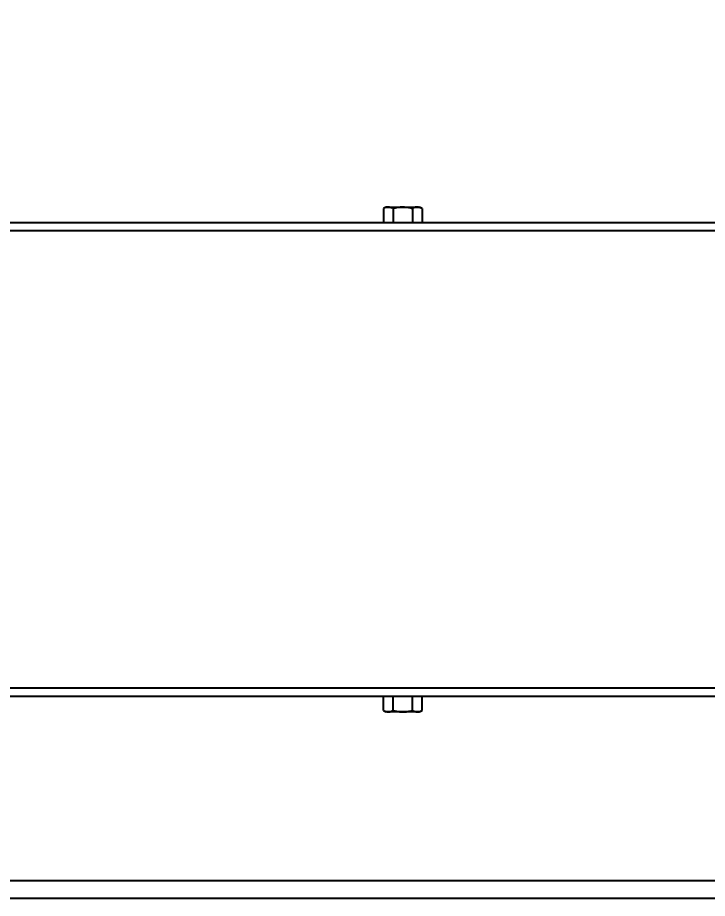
# Model space of a CAD drawing. Header units: millimetres. Extents: x 1293 to 41893, y 1011 to 26911.
# Drawn here: x 12596.8 to 12858.1, y 15250.5 to 15584.3 of the extents above; entities that cross this region are included whole.
import ezdxf

# ---------------------------------------------------------------- set-up
doc = ezdxf.new("R2010")
doc.units = ezdxf.units.MM
doc.header["$LTSCALE"] = 50
doc.layers.add('CAPA_1', color=7, linetype='Continuous')
doc.layers.add('STRUC', color=4, linetype='Continuous')
doc.styles.add('SLDTEXTSTYLE0', font='TXT', dxfattribs={"width": 0.75})
doc.dimstyles.new('SLDDIMSTYLE0', dxfattribs={"dimtxt": 100, "dimasz": 100, "dimexe": 0, "dimexo": 0.0625, "dimgap": 25, "dimtad": 2, "dimdec": 0, "dimlfac": 1.5, "dimrnd": 1e-09, "dimzin": 12, "dimdsep": 46, "dimtxsty": 'SLDTEXTSTYLE0', "dimsah": 1, "dimcen": 0.09, "dimadec": 0, "dimazin": 3, "dimtfac": 1, "dimtdec": 0, "dimtofl": 0, "dimtmove": 0, "dimatfit": 3, "dimfxl": 1, "dimfrac": 2, "dimtolj": 1, "dimtzin": 12, "dimarcsym": 0})

# ---------------------------------------------------------------- blocks, each defined once
blk = doc.blocks.new('_D_18')
at = {"layer": 'CAPA_1', "transparency": 16777216}
for p, q in [((6530.12, 15837.67), (6530.12, 16976.53)), ((16745.16, 15322.37), (16745.16, 16976.53)), ((6530.12, 16926.53), (16745.16, 16926.53))]:
    blk.add_line(p, q, dxfattribs=at)
for points in [[(6530.12, 16926.53), (6630.12, 16911.14), (6630.12, 16941.91)], [(16745.16, 16926.53), (16645.16, 16941.91), (16645.16, 16911.14)]]:
    blk.add_solid(points, dxfattribs=at)
at = {"layer": 'CAPA_1', "transparency": 16777216, "insert": (11452.92, 17055.44), "char_height": 100, "attachment_point": 1, "style": 'SLDTEXTSTYLE0'}
blk.add_mtext('15323', dxfattribs=at)

msp = doc.modelspace()

# ---------------------------------------------------------------- linework, layer by layer
at = {"color": 7, "linetype": 'Continuous', "lineweight": 25}
for p, q in [((12736.3219386, 15512.4869826), (12735.3398053, 15511.9199477)), ((12735.3398053, 15511.9199477), (12735.3398053, 15506.6653026)), ((12736.3219386, 15512.4869826), (12749.0223688, 15512.4869826)), ((12739.0059795, 15511.9199477), (12739.0059795, 15506.6653026)), ((12746.3383279, 15511.9199477), (12746.3383279, 15506.6653026)), ((12750.0045022, 15511.9199477), (12749.0223688, 15512.4869826)), ((12750.0045022, 15511.9199477), (12750.0045022, 15506.6653026)), ((11160.0054871, 15506.6653026), (13707.6721537, 15506.6653026)), ((13710.8471537, 15503.4903026), (11156.8304871, 15503.4903026)), ((13710.8471537, 15330.1569693), (11156.8304871, 15330.1569693)), ((13707.6721537, 15326.9819693), (11160.0054871, 15326.9819693)), ((12735.3398053, 15321.7273242), (12735.3398053, 15326.9819693)), ((12739.0059795, 15321.7273242), (12739.0059795, 15326.9819693)), ((12746.3383279, 15321.7273242), (12746.3383279, 15326.9819693)), ((12750.0045022, 15321.7273242), (12750.0045022, 15326.9819693)), ((12735.3398053, 15321.7273242), (12736.3219386, 15321.1602893)), ((12749.0223688, 15321.1602893), (12750.0045022, 15321.7273242)), ((12749.0223688, 15321.1602893), (12736.3219386, 15321.1602893))]:
    msp.add_line(p, q, dxfattribs=at)
for points, knots in [([(12737.1467599, 15512.4869826), (12736.9416416, 15512.472273), (12736.3296992, 15512.4283889), (12735.7350997, 15512.1229835), (12735.3398053, 15511.9199477)], [0, 0, 0, 0, 0.3351922062, 1, 1, 1, 1]), ([(12739.0059795, 15511.9199477), (12738.8917301, 15511.9841695), (12738.3034581, 15512.3148484), (12737.6918508, 15512.410172), (12737.1990249, 15512.4869826)], [0, 0, 0, 0, 0.1942119601, 1, 1, 1, 1]), ([(12742.6198887, 15512.4869826), (12741.9959881, 15512.4545873), (12740.7715001, 15512.3910072), (12739.5869689, 15512.0749618), (12739.0059795, 15511.9199477)], [0, 0, 0, 0, 0.5095195514, 1, 1, 1, 1]), ([(12746.3383279, 15511.9199477), (12745.9136541, 15512.0361049), (12744.7326759, 15512.3591271), (12743.5084312, 15512.4370685), (12742.7244187, 15512.4869826)], [0, 0, 0, 0, 0.3595950484, 1, 1, 1, 1]), ([(12748.1452825, 15512.4869826), (12747.9401642, 15512.472273), (12747.3282218, 15512.4283889), (12746.7336223, 15512.1229835), (12746.3383279, 15511.9199477)], [0, 0, 0, 0, 0.3351922062, 1, 1, 1, 1]), ([(12750.0045022, 15511.9199477), (12749.8902527, 15511.9841695), (12749.3019807, 15512.3148484), (12748.6903734, 15512.410172), (12748.1975475, 15512.4869826)], [0, 0, 0, 0, 0.1942119601, 1, 1, 1, 1]), ([(12735.3398053, 15321.7273242), (12735.4540548, 15321.6631024), (12736.0423268, 15321.3324235), (12736.6539341, 15321.2370999), (12737.1467599, 15321.1602893)], [0, 0, 0, 0, 0.1942119601, 1, 1, 1, 1]), ([(12737.1990249, 15321.1602893), (12737.4041432, 15321.1749989), (12738.0160857, 15321.2188831), (12738.6106852, 15321.5242884), (12739.0059795, 15321.7273242)], [0, 0, 0, 0, 0.3351922062, 1, 1, 1, 1]), ([(12739.0059795, 15321.7273242), (12739.4306534, 15321.6111671), (12740.6116315, 15321.2881449), (12741.8358763, 15321.2102034), (12742.6198887, 15321.1602893)], [0, 0, 0, 0, 0.3595950484, 1, 1, 1, 1]), ([(12742.7244187, 15321.1602893), (12743.3483193, 15321.1926846), (12744.5728074, 15321.2562647), (12745.7573386, 15321.5723101), (12746.3383279, 15321.7273242)], [0, 0, 0, 0, 0.5095195514, 1, 1, 1, 1]), ([(12746.3383279, 15321.7273242), (12746.4525774, 15321.6631024), (12747.0408494, 15321.3324235), (12747.6524567, 15321.2370999), (12748.1452825, 15321.1602893)], [0, 0, 0, 0, 0.1942119601, 1, 1, 1, 1]), ([(12748.1975475, 15321.1602893), (12748.4026659, 15321.1749989), (12749.0146083, 15321.2188831), (12749.6092078, 15321.5242884), (12750.0045022, 15321.7273242)], [0, 0, 0, 0, 0.3351922062, 1, 1, 1, 1])]:
    msp.add_open_spline(points, degree=3, knots=knots, dxfattribs=at)
at = {"layer": 'STRUC', "linetype": 'Continuous', "lineweight": 25}
for p, q in [((13067.7268228, 15257.1732064), (12290.3934895, 15257.1732064)), ((13067.7268228, 15250.5065398), (12509.5961497, 15250.5065398))]:
    msp.add_line(p, q, dxfattribs=at)

# ---------------------------------------------------------------- dimensions: what is measured, and where the dimension line sits
at = {"layer": 'CAPA_1'}
dim = msp.add_linear_dim(base=(16745.1618891, 16926.5285398), p1=(6530.1246702, 15774.167696), p2=(16745.1618891, 15258.8741626), dimstyle='SLDDIMSTYLE0', dxfattribs=at)
dim.commit()
dim.dimension.update_dxf_attribs({"geometry": '_D_18', "text_midpoint": (11637.6432797, 16926.5285398), "dimtype": 160})

doc.saveas('drawing.dxf')
